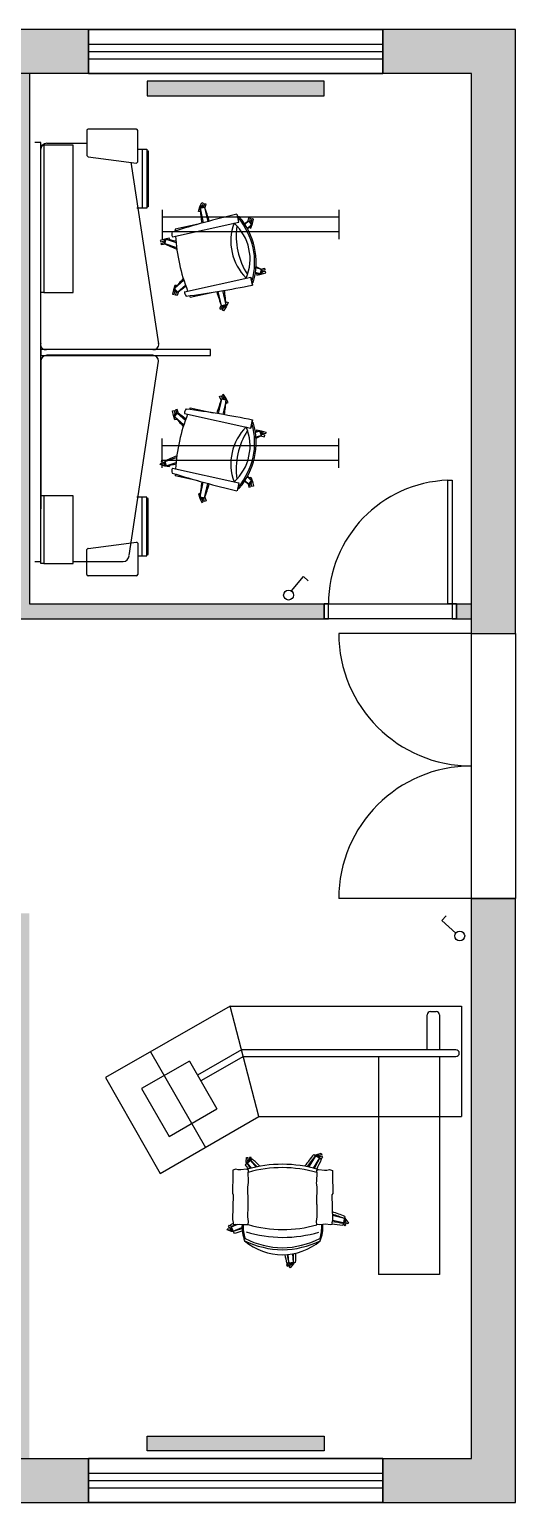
# Model space of a CAD drawing. Header units: millimetres. Extents: x -315 to 108661, y -1189 to 22294.
# Drawn here: x 16700 to 20000, y 0 to 10000 of the extents above; entities that cross this region are included whole.
import ezdxf

# ---------------------------------------------------------------- set-up
doc = ezdxf.new("R2010")
doc.units = ezdxf.units.MM
for name, color, linetype in [('Doors', 150, 'Continuous'), ('ExternalWalls', 7, 'Continuous'), ('FurnitureBlock', 7, 'Continuous'), ('Hatch', 252, 'Continuous'), ('InternalWalls', 7, 'Continuous'), ('Lighting', 30, 'Continuous'), ('Radiators', 10, 'Continuous'), ('Windows', 92, 'Continuous')]:
    doc.layers.add(name, color=color, linetype=linetype)

# ---------------------------------------------------------------- blocks, each defined once
blk = doc.blocks.new('Window01')
at = {"layer": 'Windows'}
for points in [[(0, 300), (0, 0)], [(2000, 300), (2000, 0)], [(0, 200), (2000, 200)], [(0, 150), (2000, 150)], [(0, 100), (2000, 100)]]:
    blk.add_lwpolyline(points, dxfattribs=at)
blk.add_lwpolyline([(0, 0), (2000, 0), (2000, 300), (0, 300)], close=True, dxfattribs=at)
blk = doc.blocks.new('Light01')
at = {"layer": 'Lighting'}
for p, q in [((-600, 150), (-600, -50)), ((600, 150), (600, -50))]:
    blk.add_line(p, q, dxfattribs=at)
for points in [[(-600, 100), (600, 100)], [(-600, 0), (600, 0)]]:
    blk.add_lwpolyline(points, dxfattribs=at)
blk = doc.blocks.new('A$C6af6b050')
at = {"layer": 'FurnitureBlock', "color": 18, "linetype": 'ByBlock', "lineweight": -2, "ltscale": 0.7, "true_color": 0x000000}
for p, q in [((2932, 4333), (2932, 6428)), ((2932, 6428), (3932, 6428)), ((3932, 4593), (3932, 6428)), ((3932, 6228), (5362, 6228)), ((5362, 6228), (5362, 5678)), ((3932, 5678), (5362, 5678)), ((4411, 5232), (4419, 5259)), ((4416, 5209), (4411, 5232)), ((4416, 5188), (4416, 5209)), ((4419, 5259), (4457, 5259)), ((4457, 5259), (4628, 5263)), ((4628, 5263), (4641, 5255)), ((4641, 5255), (4865, 5261)), ((4865, 5261), (4894, 5255)), ((4894, 5255), (4908, 5256)), ((4911, 5246), (4907, 5195)), ((4908, 5256), (4911, 5246)), ((4410, 5136), (4416, 5188)), ((4417, 5119), (4410, 5136)), ((4423, 5118), (4417, 5119)), ((4431, 5119), (4423, 5118)), ((4439, 5121), (4431, 5119)), ((4518, 5118), (4439, 5121)), ((4531, 5117), (4518, 5118)), ((4551, 5120), (4531, 5117)), ((4571, 5122), (4551, 5120)), ((4707, 5118), (4571, 5122)), ((4724, 5119), (4707, 5118)), ((4733, 5121), (4724, 5119)), ((4744, 5121), (4733, 5121)), ((4839, 5121), (4744, 5121)), ((4883, 5117), (4839, 5121)), ((4910, 5120), (4883, 5117)), ((4907, 5195), (4910, 5174)), ((4910, 5174), (4911, 5141)), ((4911, 5141), (4910, 5120)), ((3932, 4593), (2932, 4333)), ((3932, 4593), (2932, 4333)), ((3327, 4559), (3327, 4558)), ((4446, 3702), (3932, 4593)), ((4416, 4499), (4409, 4482)), ((4409, 4482), (4415, 4430)), ((4414, 4408), (4409, 4386)), ((4415, 4430), (4414, 4408)), ((4421, 4500), (4416, 4499)), ((4430, 4499), (4421, 4500)), ((4438, 4497), (4430, 4499)), ((4517, 4499), (4438, 4497)), ((4530, 4501), (4517, 4499)), ((4550, 4497), (4530, 4501)), ((4570, 4495), (4550, 4497)), ((4706, 4498), (4570, 4495)), ((4723, 4497), (4706, 4498)), ((4732, 4496), (4723, 4497)), ((4743, 4496), (4732, 4496)), ((4838, 4495), (4743, 4496)), ((4882, 4499), (4838, 4495)), ((4909, 4496), (4882, 4499)), ((4906, 4421), (4909, 4442)), ((4910, 4370), (4906, 4421)), ((4909, 4475), (4909, 4496)), ((4909, 4442), (4909, 4475)), ((2932, 4333), (3579, 3205)), ((4409, 4386), (4417, 4359)), ((4417, 4359), (4455, 4359)), ((4455, 4359), (4626, 4354)), ((4626, 4354), (4639, 4362)), ((4639, 4362), (4863, 4355)), ((4863, 4355), (4892, 4360)), ((4892, 4360), (4906, 4360)), ((4906, 4360), (4910, 4370)), ((3579, 3205), (4446, 3702))]:
    blk.add_line(p, q, dxfattribs=at)
at = {"layer": 'FurnitureBlock', "color": 18, "linetype": 'ByBlock', "lineweight": -2, "ltscale": 0.4, "true_color": 0x000000}
for p, q in [((3327, 6378), (3327, 4438)), ((3387, 4454), (3387, 6378)), ((2982, 6148), (2982, 6198)), ((3012, 6228), (3327, 6228)), ((3387, 6228), (3932, 6228)), ((3327, 6118), (3012, 6118)), ((3387, 5678), (3932, 5678)), ((3327, 4438), (3556, 4039)), ((3387, 4454), (3608, 4069)), ((3430, 3967), (3862, 4214)), ((4112, 3781), (3862, 4214)), ((3345, 3612), (4213, 4110)), ((3430, 3967), (3679, 3533)), ((3679, 3533), (4112, 3781))]:
    blk.add_line(p, q, dxfattribs=at)
at = {"layer": 'FurnitureBlock', "color": 18, "linetype": 'ByBlock', "lineweight": -2, "true_color": 0x000000}
for p, q in [((4855, 5368), (4828, 5260)), ((4835, 5373), (4914, 5354)), ((4848, 5370), (4862, 5381)), ((4849, 5353), (4849, 5353)), ((4862, 5381), (4896, 5404)), ((4895, 5358), (4871, 5260)), ((4893, 5385), (4882, 5377)), ((4901, 5374), (4890, 5366)), ((4904, 5393), (4893, 5385)), ((4896, 5404), (4904, 5393)), ((4912, 5382), (4901, 5374)), ((4902, 5357), (4920, 5371)), ((4920, 5371), (4912, 5382)), ((4263, 5159), (4276, 5163)), ((4274, 5119), (4263, 5159)), ((4274, 5092), (4317, 5161)), ((4281, 5102), (4274, 5119)), ((4276, 5163), (4281, 5150)), ((4281, 5150), (4285, 5138)), ((4285, 5109), (4389, 5044)), ((4302, 5172), (4289, 5167)), ((4289, 5167), (4294, 5154)), ((4294, 5154), (4298, 5142)), ((4297, 5099), (4298, 5098)), ((4314, 5140), (4302, 5172)), ((4306, 5144), (4399, 5086)), ((5254, 4906), (5174, 4900)), ((5257, 4865), (5180, 4859)), ((5238, 4907), (5237, 4907)), ((5248, 4863), (5277, 4845)), ((5252, 4926), (5258, 4845)), ((5253, 4914), (5269, 4904)), ((5274, 4864), (5263, 4872)), ((5269, 4904), (5301, 4878)), ((5282, 4875), (5271, 4883)), ((5285, 4856), (5274, 4864)), ((5277, 4845), (5285, 4856)), ((5293, 4867), (5282, 4875)), ((5301, 4878), (5293, 4867)), ((4329, 4518), (4389, 4569)), ((4334, 4524), (4301, 4523)), ((4301, 4523), (4301, 4509)), ((4301, 4509), (4314, 4509)), ((4301, 4495), (4314, 4495)), ((4301, 4482), (4301, 4495)), ((4342, 4480), (4301, 4482)), ((4314, 4509), (4328, 4509)), ((4314, 4495), (4328, 4495)), ((4368, 4471), (4315, 4533)), ((4360, 4481), (4342, 4480)), ((4355, 4487), (4399, 4524)), ((4369, 4495), (4369, 4495)), ((4931, 4345), (4907, 4403)), ((4969, 4361), (4936, 4441)), ((4987, 4369), (4912, 4338)), ((4926, 4353), (4918, 4321)), ((4918, 4321), (4931, 4316)), ((4931, 4316), (4935, 4329)), ((4935, 4329), (4939, 4342)), ((4944, 4312), (4948, 4325)), ((4957, 4308), (4944, 4312)), ((4948, 4325), (4952, 4338)), ((4971, 4346), (4957, 4308)), ((4964, 4377), (4965, 4377)), ((4976, 4364), (4971, 4346))]:
    blk.add_line(p, q, dxfattribs=at)
at = {"layer": 'FurnitureBlock', "color": 18, "linetype": 'ByBlock', "lineweight": -2, "ltscale": 0.4, "true_color": 0x000000}
for centre, start, end in [((3357, 6378), 90, 180), ((3357, 6378), 0, 90), ((3012, 6198), 90, 180), ((3012, 6148), 180, 270)]:
    blk.add_arc(centre, 30, start, end, dxfattribs=at)
at = {"layer": 'FurnitureBlock', "color": 18, "linetype": 'ByBlock', "lineweight": -2, "true_color": 0x000000}
for centre, radius, start, end in [((7134, 4484), 2465, 158.8472, 161.6684), ((7134, 4484), 2445, 158.7864, 161.499), ((4875, 5363), 15.7, 346.2342, 166.2342), ((4875, 5363), 6.83, 346.2342, 166.2342), ((2465, 5627), 2445, 351.3002, 353.6819), ((2465, 5627), 2465, 351.3002, 353.6212), ((5830, 7003), 2465, 230.8472, 234.0161), ((4296, 5126), 15.7, 58.2342, 238.2342), ((5830, 7003), 2445, 230.7864, 233.7951), ((4296, 5126), 6.83, 58.2342, 238.2342), ((3300, 2916), 2445, 63.1969, 65.6819), ((3300, 2916), 2465, 63.2917, 65.6212), ((5117, 2465), 2465, 86.8472, 88.8054), ((5117, 2465), 2445, 86.7864, 88.6948), ((4762, 7259), 2445, 279.8592, 281.6819), ((4762, 7259), 2465, 279.8071, 281.6212), ((5255, 4885), 15.7, 274.2342, 94.2342), ((5255, 4885), 6.83, 274.2342, 94.2342), ((6136, 2872), 2465, 135.3746, 137.6212), ((6136, 2872), 2445, 135.6986, 137.6819), ((4342, 4502), 15.7, 130.2342, 310.2342), ((4342, 4502), 6.83, 130.2342, 310.2342), ((3031, 6542), 2445, 302.7864, 304.078), ((3031, 6542), 2465, 302.8472, 303.9183), ((2605, 3737), 2445, 14.7864, 16.7574), ((2605, 3737), 2465, 14.8472, 16.6596), ((7055, 5556), 2465, 209.0327, 209.6212), ((7055, 5556), 2445, 208.6067, 209.6819), ((4950, 4353), 15.7, 202.2342, 22.2342), ((4950, 4353), 6.83, 202.2342, 22.2342)]:
    blk.add_arc(centre, radius, start, end, dxfattribs=at)
at = {"layer": 'FurnitureBlock', "color": 18, "linetype": 'ByBlock', "lineweight": -2, "ltscale": 0.7, "true_color": 0x000000}
for centre, radius, start, end in [((5511, 4806), 1147, 163.7192, 196.0616), ((5511, 4806), 1117, 163.7192, 196.0616), ((3868, 4810), 1087, 343.3137, 16.4672), ((4924, 4797), 377, 69.2853, 92.1195), ((4924, 4797), 367, 71.9706, 92.1195), ((3868, 4810), 1157, 359.8904, 16.4672), ((4288, 4783), 832, 1.688, 25.8901), ((4284, 4783), 855, 1.6712, 25.4379), ((4652, 4808), 530, 319.6275, 40.1533), ((3868, 4810), 1157, 343.3137, 359.8904), ((4288, 4832), 832, 334.1099, 358.312), ((4284, 4832), 855, 334.5621, 358.3288), ((4924, 4818), 367, 267.6613, 287.8102), ((4924, 4818), 377, 267.6613, 290.4955)]:
    blk.add_arc(centre, radius, start, end, dxfattribs=at)
blk = doc.blocks.new('A$Cb02a9d20')
at = {"layer": 'FurnitureBlock', "color": 18, "linetype": 'ByBlock', "lineweight": -2, "true_color": 0x000000}
for p, q in [((6999, 15413), (6999, 15310)), ((7335, 15422), (7008, 15422)), ((7344, 15310), (7344, 15413)), ((6686, 15331), (6646, 15331)), ((6686, 12487), (6686, 15331)), ((6686, 14313), (6686, 15313)), ((6686, 15313), (6706, 15313)), ((6706, 15313), (6706, 14313)), ((6906, 15313), (6706, 15313)), ((6726, 15326), (6999, 15326)), ((6906, 14313), (6906, 15313)), ((6999, 15310), (6999, 15244)), ((7344, 15201), (7344, 15310)), ((6686, 13966), (6686, 15286)), ((7008, 15235), (7335, 15192)), ((7344, 15286), (7405, 15286)), ((7375, 15286), (7375, 14886)), ((7405, 15286), (7405, 14886)), ((7405, 15286), (7405, 15276)), ((7405, 15276), (7415, 15276)), ((7415, 15276), (7415, 14896)), ((7297, 15197), (7486, 13966)), ((7766, 14895), (7779, 14924)), ((7779, 14924), (7788, 14920)), ((7785, 14910), (7781, 14901)), ((7788, 14920), (7785, 14910)), ((7795, 14906), (7791, 14897)), ((7798, 14916), (7795, 14906)), ((7808, 14913), (7798, 14916)), ((7800, 14886), (7808, 14913)), ((7405, 14886), (7338, 14886)), ((7415, 14896), (7405, 14896)), ((7757, 14864), (7766, 14895)), ((7767, 14861), (7757, 14864)), ((7767, 14885), (7798, 14892)), ((7767, 14885), (7789, 14786)), ((7769, 14867), (7767, 14861)), ((7798, 14892), (7819, 14795)), ((8030, 14790), (8018, 14845)), ((8091, 14794), (8099, 14820)), ((8099, 14820), (8109, 14818)), ((8106, 14808), (8104, 14798)), ((8109, 14818), (8106, 14808)), ((8117, 14805), (8114, 14795)), ((8119, 14815), (8117, 14805)), ((8129, 14812), (8119, 14815)), ((8123, 14781), (8129, 14812)), ((7579, 14691), (8030, 14790)), ((7755, 14777), (7599, 14743)), ((8095, 14798), (8072, 14776)), ((8117, 14774), (8088, 14748)), ((8095, 14798), (8117, 14774)), ((8105, 14760), (8103, 14754)), ((8103, 14754), (8113, 14751)), ((8113, 14751), (8123, 14781)), ((7527, 14676), (7497, 14667)), ((7497, 14667), (7500, 14657)), ((7500, 14657), (7510, 14659)), ((7503, 14646), (7513, 14649)), ((7505, 14636), (7503, 14646)), ((7532, 14642), (7505, 14636)), ((7510, 14659), (7520, 14662)), ((7513, 14649), (7522, 14652)), ((7558, 14683), (7527, 14676)), ((7527, 14645), (7536, 14675)), ((7527, 14645), (7608, 14619)), ((7536, 14675), (7604, 14653)), ((7555, 14671), (7561, 14673)), ((7561, 14673), (7558, 14683)), ((7661, 14319), (8112, 14418)), ((8112, 14418), (8124, 14363)), ((8124, 14363), (8112, 14418)), ((8174, 14439), (8144, 14449)), ((8184, 14469), (8147, 14481)), ((8156, 14443), (8150, 14441)), ((8150, 14441), (8153, 14431)), ((8153, 14431), (8183, 14437)), ((8184, 14469), (8174, 14439)), ((8178, 14472), (8205, 14478)), ((8183, 14437), (8213, 14447)), ((8198, 14465), (8188, 14462)), ((8201, 14455), (8191, 14452)), ((8208, 14467), (8198, 14465)), ((8211, 14457), (8201, 14455)), ((8205, 14478), (8208, 14467)), ((8213, 14447), (8211, 14457)), ((6706, 14313), (6686, 14313)), ((6706, 14313), (6906, 14313)), ((7588, 14332), (7581, 14302)), ((7581, 14302), (7591, 14299)), ((7597, 14362), (7588, 14332)), ((7591, 14299), (7594, 14309)), ((7594, 14340), (7657, 14397)), ((7615, 14316), (7594, 14340)), ((7594, 14309), (7597, 14319)), ((7608, 14360), (7597, 14362)), ((7601, 14296), (7604, 14306)), ((7604, 14306), (7607, 14316)), ((7606, 14354), (7608, 14360)), ((7620, 14320), (7612, 14293)), ((7615, 14316), (7668, 14364)), ((7701, 14281), (7856, 14315)), ((7913, 14222), (7891, 14321)), ((7944, 14229), (7922, 14326)), ((7612, 14293), (7601, 14296)), ((7911, 14228), (7900, 14205)), ((7900, 14205), (7909, 14200)), ((7909, 14200), (7914, 14209)), ((7944, 14229), (7913, 14222)), ((7914, 14209), (7918, 14218)), ((7918, 14195), (7923, 14204)), ((7923, 14204), (7928, 14213)), ((7944, 14217), (7927, 14190)), ((7942, 14241), (7943, 14241)), ((7943, 14241), (7947, 14251)), ((7957, 14246), (7944, 14217)), ((7947, 14251), (7957, 14246)), ((7927, 14190), (7918, 14195)), ((7839, 13926), (6686, 13926)), ((6686, 13926), (6686, 13886)), ((7446, 13926), (6726, 13926)), ((7839, 13886), (7839, 13926)), ((6686, 13886), (7839, 13886)), ((6686, 13847), (6686, 12844)), ((7446, 13887), (6726, 13887)), ((7286, 12527), (7486, 13847)), ((7900, 13607), (7909, 13612)), ((7911, 13583), (7900, 13607)), ((7909, 13612), (7914, 13603)), ((7914, 13603), (7918, 13594)), ((7927, 13622), (7918, 13617)), ((7918, 13617), (7923, 13607)), ((7923, 13607), (7928, 13598)), ((7944, 13594), (7927, 13622)), ((7581, 13510), (7591, 13513)), ((7588, 13479), (7581, 13510)), ((7591, 13513), (7594, 13503)), ((7594, 13503), (7597, 13493)), ((7612, 13518), (7601, 13516)), ((7601, 13516), (7604, 13505)), ((7604, 13505), (7607, 13496)), ((7620, 13492), (7612, 13518)), ((7701, 13531), (7856, 13496)), ((7913, 13590), (7891, 13491)), ((7944, 13583), (7913, 13590)), ((7944, 13583), (7922, 13486)), ((7942, 13571), (7943, 13570)), ((7943, 13570), (7947, 13561)), ((7957, 13566), (7944, 13594)), ((7947, 13561), (7957, 13566)), ((7597, 13449), (7588, 13479)), ((7615, 13495), (7594, 13472)), ((7594, 13472), (7657, 13415)), ((7608, 13452), (7597, 13449)), ((7606, 13458), (7608, 13452)), ((7615, 13495), (7668, 13447)), ((7661, 13492), (8112, 13393)), ((8112, 13393), (8124, 13448)), ((8124, 13448), (8112, 13393)), ((8174, 13372), (8144, 13363)), ((8184, 13342), (8147, 13331)), ((8150, 13371), (8153, 13381)), ((8156, 13369), (8150, 13371)), ((8153, 13381), (8183, 13374)), ((8184, 13342), (8174, 13372)), ((8178, 13340), (8205, 13334)), ((8183, 13374), (8213, 13365)), ((8198, 13347), (8188, 13350)), ((8201, 13357), (8191, 13360)), ((8208, 13344), (8198, 13347)), ((8211, 13354), (8201, 13357)), ((8205, 13334), (8208, 13344)), ((8213, 13365), (8211, 13354)), ((7497, 13145), (7500, 13155)), ((7527, 13135), (7497, 13145)), ((7500, 13155), (7510, 13152)), ((7505, 13175), (7503, 13165)), ((7503, 13165), (7513, 13163)), ((7532, 13170), (7505, 13175)), ((7510, 13152), (7520, 13150)), ((7513, 13163), (7522, 13160)), ((7527, 13167), (7608, 13193)), ((7527, 13167), (7536, 13137)), ((7558, 13129), (7527, 13135)), ((7536, 13137), (7604, 13159)), ((7555, 13140), (7561, 13139)), ((7561, 13139), (7558, 13129)), ((7579, 13121), (8030, 13022)), ((7755, 13035), (7599, 13069)), ((7767, 12926), (7789, 13025)), ((7798, 12920), (7819, 13017)), ((8030, 13022), (8018, 12966)), ((8095, 13014), (8072, 13036)), ((8117, 13037), (8088, 13063)), ((8091, 13018), (8099, 12991)), ((8095, 13014), (8117, 13037)), ((8103, 13058), (8113, 13060)), ((8105, 13052), (8103, 13058)), ((8106, 13004), (8104, 13014)), ((8109, 12994), (8106, 13004)), ((8113, 13060), (8123, 13030)), ((8117, 13007), (8114, 13017)), ((8119, 12997), (8117, 13007)), ((8123, 13030), (8129, 12999)), ((6686, 12473), (6686, 12934)), ((6906, 12934), (6686, 12934)), ((6706, 12934), (6706, 12473)), ((6906, 12473), (6906, 12934)), ((7405, 12925), (7338, 12925)), ((7375, 12525), (7375, 12925)), ((7405, 12525), (7405, 12925)), ((7415, 12915), (7405, 12915)), ((7415, 12535), (7415, 12915)), ((7767, 12951), (7757, 12947)), ((7757, 12947), (7766, 12917)), ((7766, 12917), (7779, 12888)), ((7769, 12945), (7767, 12951)), ((7767, 12926), (7798, 12920)), ((7785, 12902), (7781, 12911)), ((7788, 12892), (7785, 12902)), ((7795, 12905), (7791, 12915)), ((7798, 12895), (7795, 12905)), ((7800, 12925), (7808, 12899)), ((8099, 12991), (8109, 12994)), ((8129, 12999), (8119, 12997)), ((7779, 12888), (7788, 12892)), ((7808, 12899), (7798, 12895)), ((7008, 12576), (7335, 12619)), ((7344, 12611), (7344, 12502)), ((6999, 12502), (6999, 12568)), ((6999, 12399), (6999, 12502)), ((7344, 12525), (7405, 12525)), ((7344, 12502), (7344, 12399)), ((7405, 12525), (7405, 12535)), ((7405, 12535), (7415, 12535)), ((6646, 12487), (6686, 12487)), ((6706, 12473), (6686, 12473)), ((6706, 12473), (6906, 12473)), ((6906, 12487), (7246, 12487)), ((7335, 12390), (7008, 12390))]:
    blk.add_line(p, q, dxfattribs=at)
for centre, radius, start, end in [((7008, 15413), 8.62, 90, 180), ((7335, 15413), 8.62, 0, 90), ((6726, 15286), 40, 90, 180), ((7008, 15244), 8.61, 179.9365, 270.0635), ((7335, 15201), 8.62, 270, 0), ((7782, 14889), 12.1, 12.3957, 192.3957), ((9599, 8242), 6790, 103.4675, 107.3217), ((9641, 15047), 1881, 184.948, 188.0707), ((7782, 14889), 5.25, 12.3957, 192.3957), ((6029, 14254), 1881, 16.8027, 19.8435), ((8031, 14823), 5.33, 51.0848, 229.4686), ((7667, 14516), 471, 344.6886, 40.1029), ((7667, 14516), 481, 344.4644, 40.3271), ((7620, 14710), 44.9, 161.3913, 204.5575), ((8797, 14764), 1198, 181.0217, 181.5784), ((8329, 14661), 353, 159.7779, 225.0136), ((7783, 14541), 324, 336.3869, 48.4046), ((8521, 14703), 509, 173.0346, 211.7569), ((9173, 13256), 1881, 124.948, 125.9111), ((6679, 15987), 1881, 318.6276, 319.8435), ((8106, 14786), 12.1, 312.3957, 132.3957), ((8106, 14786), 5.25, 312.3957, 132.3957), ((7532, 14660), 12.1, 72.3957, 252.3957), ((7532, 14660), 5.25, 72.3957, 252.3957), ((8323, 16348), 1881, 244.948, 247.6954), ((7205, 12823), 1881, 77.7527, 79.8435), ((8797, 14764), 1198, 183.2555, 201.536), ((9031, 13127), 1881, 137.0961, 139.8435), ((8506, 16290), 1881, 258.8804, 259.8435), ((7387, 12766), 1881, 64.948, 66.1639), ((8179, 14454), 12.1, 252.3957, 72.3957), ((8179, 14454), 5.25, 252.3957, 72.3957), ((7605, 14328), 12.1, 132.3957, 312.3957), ((7605, 14328), 5.25, 132.3957, 312.3957), ((6538, 15858), 1881, 304.948, 307.0388), ((7706, 14320), 44.9, 180.234, 223.4002), ((6790, 21021), 6790, 277.4698, 281.324), ((9682, 14860), 1881, 196.7208, 199.8435), ((6070, 14066), 1881, 4.948, 7.9888), ((8126, 14389), 5.33, 155.3229, 333.7067), ((8797, 14764), 1198, 203.2131, 203.7698), ((7928, 14225), 12.1, 192.3957, 12.3957), ((7928, 14225), 5.25, 192.3957, 12.3957), ((6718, 13959), 33.6, 167.6484, 282.3516), ((7452, 13960), 34.3, 259.5388, 10.4612), ((6726, 13847), 40, 90, 180), ((7446, 13847), 40, 0, 90), ((7706, 13492), 44.9, 136.5998, 179.766), ((6790, 6790), 6790, 78.676, 82.5302), ((8797, 13048), 1198, 156.2302, 156.7869), ((9682, 12951), 1881, 160.1565, 163.2792), ((7928, 13586), 12.1, 347.6043, 167.6043), ((7928, 13586), 5.25, 347.6043, 167.6043), ((6070, 13745), 1881, 352.0112, 355.052), ((7605, 13484), 12.1, 47.6043, 227.6043), ((9031, 14685), 1881, 220.1565, 222.9039), ((7605, 13484), 5.25, 47.6043, 227.6043), ((8797, 13048), 1198, 158.464, 176.7445), ((6538, 11954), 1881, 52.9612, 55.052), ((8329, 13151), 353, 134.9864, 200.2221), ((7783, 13271), 324, 311.5954, 23.6131), ((7667, 13296), 471, 319.8971, 15.3114), ((7667, 13296), 481, 319.6729, 15.5356), ((8126, 13423), 5.33, 26.2933, 204.6771), ((8521, 13108), 509, 148.2431, 186.9654), ((8506, 11521), 1881, 100.1565, 101.1196), ((7387, 15046), 1881, 293.8361, 295.052), ((8179, 13357), 12.1, 287.6043, 107.6043), ((8179, 13357), 5.25, 287.6043, 107.6043), ((8323, 11463), 1881, 112.3046, 115.052), ((7532, 13152), 12.1, 107.6043, 287.6043), ((7532, 13152), 5.25, 107.6043, 287.6043), ((7205, 14988), 1881, 280.1565, 282.2473), ((7620, 13102), 44.9, 155.4425, 198.6087), ((9599, 19570), 6790, 252.6783, 256.5325), ((8797, 13048), 1198, 178.4216, 178.9783), ((9641, 12764), 1881, 171.9293, 175.052), ((6029, 13558), 1881, 340.1565, 343.1973), ((9173, 14556), 1881, 234.0889, 235.052), ((6679, 11825), 1881, 40.1565, 41.3724), ((8106, 13026), 12.1, 227.6043, 47.6043), ((8106, 13026), 5.25, 227.6043, 47.6043), ((7782, 12923), 12.1, 167.6043, 347.6043), ((7782, 12923), 5.25, 167.6043, 347.6043), ((8031, 12989), 5.33, 130.5314, 308.9152), ((7335, 12611), 8.62, 0, 90), ((7008, 12568), 8.61, 89.9365, 180.0635), ((7243, 12529), 42.2, 272.9424, 357.0576), ((7008, 12399), 8.62, 180, 270), ((7335, 12399), 8.62, 270, 0)]:
    blk.add_arc(centre, radius, start, end, dxfattribs=at)
blk = doc.blocks.new('A$C94d0bfde')
at = {"layer": 'Lighting', "color": 116, "true_color": 0x136734}
blk.add_lwpolyline([(52, 61), (134, 159), (167, 131)], dxfattribs=at)
blk.add_circle((33, 33), 33.4, dxfattribs=at)
blk = doc.blocks.new('A$C867aae40')
at = {"layer": 'Radiators'}
h = blk.add_hatch(color=256, dxfattribs=at)
h.dxf.hatch_style = 1
h.paths.add_polyline_path([(0, 100), (0, 0), (1200, 0), (1200, 100)])
blk.add_lwpolyline([(0, 0), (1200, 0), (1200, 100), (0, 100)], close=True, dxfattribs=at)
blk = doc.blocks.new('*U80')
at = {"layer": 'Doors'}
for points in [[(870, 100), (841, 100), (841, 940), (870, 940)], [(30, 100), (0, 100), (0, 0), (30, 0)], [(900, 100), (870, 100), (870, 0), (900, 0)]]:
    blk.add_lwpolyline(points, close=True, dxfattribs=at)
blk.add_arc((870, 100), 840, 91.9845, 180, dxfattribs=at)

msp = doc.modelspace()

# ---------------------------------------------------------------- hatches: boundary and pattern name
at = {"layer": 'Hatch'}
h = msp.add_hatch(color=256, dxfattribs=at)
h.dxf.hatch_style = 1
h.paths.add_polyline_path([(300, 9700), (900, 9700), (900, 10000), (0, 10000), (0, 0), (900, 0), (900, 300), (300, 300)])
h.paths.add_polyline_path([(6500, 10000), (2900, 10000), (2900, 9700), (6500, 9700)])
h.paths.add_polyline_path([(12600, 10000), (8500, 10000), (8500, 9700), (12600, 9700)])
h.paths.add_polyline_path([(17100, 10000), (14600, 10000), (14600, 9700), (17100, 9700)])
h.paths.add_polyline_path([(20000, 10000), (19100, 10000), (19100, 9700), (19700, 9700), (19700, 5900), (20000, 5900)])
h.paths.add_polyline_path([(20000, 4100), (19700, 4100), (19700, 300), (19100, 300), (19100, 0), (20000, 0)])
h.paths.add_polyline_path([(17100, 300), (14600, 300), (14600, 0), (17100, 0)])
h.paths.add_polyline_path([(12600, 300), (8500, 300), (8500, 0), (12600, 0)])
h.paths.add_polyline_path([(6500, 300), (2900, 300), (2900, 0), (6500, 0)])
h = msp.add_hatch(color=256, dxfattribs=at)
h.dxf.hatch_style = 1
h.paths.add_polyline_path([(4500, 9700), (4400, 9700), (4400, 6100), (4300, 6100), (4300, 6000), (4600, 6000), (4600, 6100), (4500, 6100)])
h.paths.add_polyline_path([(3400, 6100), (300, 6100), (300, 6000), (3400, 6000)])
h.paths.add_polyline_path([(3400, 4000), (300, 4000), (300, 3900), (3400, 3900)])
h.paths.add_polyline_path([(4600, 4000), (4300, 4000), (4300, 3900), (4400, 3900), (4400, 300), (4500, 300), (4500, 3900), (4600, 3900)])
h.paths.add_polyline_path([(15600, 4000), (5500, 4000), (5500, 3900), (10500, 3900), (10500, 300), (10600, 300), (10600, 3900), (15600, 3900)])
h.paths.add_polyline_path([(15600, 6100), (10600, 6100), (10600, 9700), (10500, 9700), (10500, 6100), (5500, 6100), (5500, 6000), (15600, 6000)])
h.paths.add_polyline_path([(16700, 4000), (16500, 4000), (16500, 3900), (16600, 3900), (16600, 300), (16700, 300)])
h.paths.add_polyline_path([(18700, 6100), (16700, 6100), (16700, 9700), (16600, 9700), (16600, 6100), (16500, 6100), (16500, 6000), (18700, 6000)])
h.paths.add_polyline_path([(19700, 6100), (19600, 6100), (19600, 6000), (19700, 6000)])

# ---------------------------------------------------------------- linework, layer by layer
at = {"layer": 'Doors'}
for points in [[(19700, 5900), (18800, 5900)], [(19700, 4100), (18800, 4100)]]:
    msp.add_lwpolyline(points, dxfattribs=at)
for centre, start, end in [((19700, 5900), 180, 270), ((19700, 4100), 90, 180)]:
    msp.add_arc(centre, 900, start, end, dxfattribs=at)
at = {"layer": 'ExternalWalls', "color": 7, "true_color": 0xffffff}
for points in [[(20000, 5900), (20000, 10000), (0, 10000), (0, 0), (20000, 0), (20000, 4100)], [(19700, 5900), (19700, 9700), (300, 9700), (300, 300), (19700, 300), (19700, 4100)]]:
    msp.add_lwpolyline(points, dxfattribs=at)
at = {"layer": 'ExternalWalls'}
for points in [[(17100, 10000), (17100, 9700)], [(19100, 10000), (19100, 9700)], [(19700, 5900), (20000, 5900)], [(19700, 4100), (20000, 4100)], [(17100, 0), (17100, 300)], [(19100, 0), (19100, 300)]]:
    msp.add_lwpolyline(points, dxfattribs=at)
at = {"layer": 'ExternalWalls', "color": 0}
msp.add_lwpolyline([(19700, 5900), (20000, 5900), (20000, 4100), (19700, 4100)], close=True, dxfattribs=at)
at = {"layer": 'InternalWalls'}
for points in [[(16700, 9700), (16700, 6100)], [(16700, 6100), (18700, 6100)], [(18700, 6100), (18700, 6000)], [(19600, 6100), (19600, 6000)], [(19600, 6100), (19700, 6100)], [(16500, 6000), (18700, 6000)], [(19600, 6000), (19700, 6000)]]:
    msp.add_lwpolyline(points, dxfattribs=at)
at = {"layer": 'InternalWalls', "color": 0}
msp.add_lwpolyline([(18700, 6100), (19600, 6100), (19600, 6000), (18700, 6000)], close=True, dxfattribs=at)
at = {"layer": 'Windows', "color": 0}
for points in [[(17100, 10000), (19100, 10000), (19100, 9700), (17100, 9700)], [(17100, 300), (19100, 300), (19100, 0), (17100, 0)]]:
    msp.add_lwpolyline(points, close=True, dxfattribs=at)

# ---------------------------------------------------------------- block references
at = {"color": 0}
msp.add_blockref('*U80', (18700, 6000), dxfattribs=at)
at = {"layer": 'FurnitureBlock'}
msp.add_blockref('A$Cb02a9d20', (10091, -6099), dxfattribs=at)
at = {"layer": 'FurnitureBlock', "xscale": 0.75, "yscale": 0.75, "zscale": 0.75, "rotation": 270}
msp.add_blockref('A$C6af6b050', (14812, 5569), dxfattribs=at)
at = {"layer": 'Lighting', "xscale": -1}
msp.add_blockref('Light01', (18200, 8626), dxfattribs=at)
at = {"layer": 'Lighting', "rotation": 180}
msp.add_blockref('Light01', (18200, 7174), dxfattribs=at)
at = {"layer": 'Lighting', "color": 0}
msp.add_blockref('A$C94d0bfde', (18426, 6127), dxfattribs=at)
at = {"layer": 'Lighting', "color": 0, "rotation": 87.82284350238196}
msp.add_blockref('A$C94d0bfde', (19653, 3812), dxfattribs=at)
at = {"layer": 'Radiators', "color": 0}
msp.add_blockref('A$C867aae40', (17500, 9550), dxfattribs=at)
at = {"layer": 'Radiators', "color": 0, "xscale": -1, "rotation": 180}
msp.add_blockref('A$C867aae40', (17500, 450), dxfattribs=at)
at = {"layer": 'Windows'}
for p in [(17100, 9700), (17100, 0)]:
    msp.add_blockref('Window01', p, dxfattribs=at)

doc.saveas('drawing.dxf')
